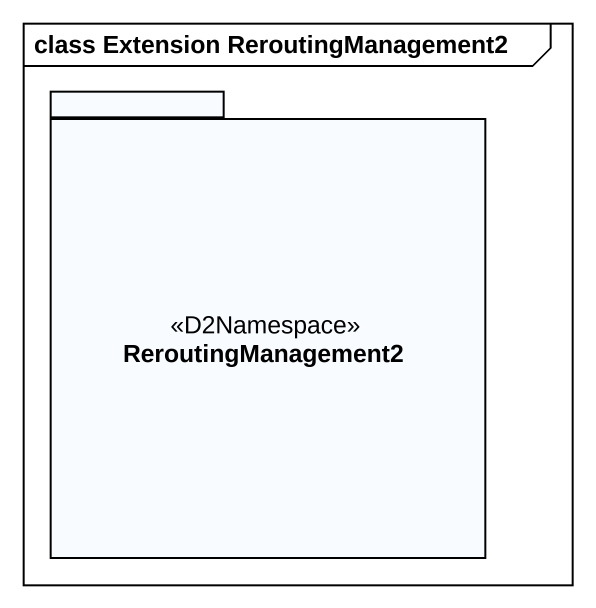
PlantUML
@startuml
mainframe class Extension ReroutingManagement2
package ReroutingManagement2 <<D2Namespace>> {
}
@enduml
